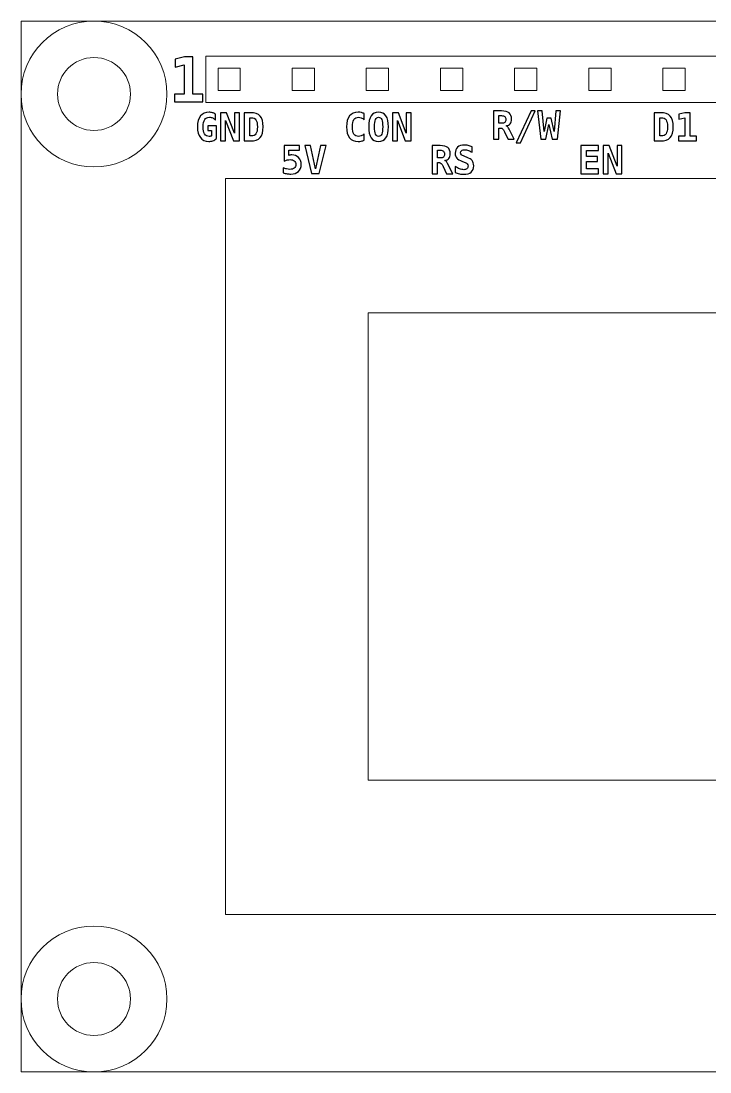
# Model space of a CAD drawing. Header units: centimetres. Extents: x -14.5 to -6.5, y -17.23 to -12.71.
# Drawn here: x -14.5 to -12.14, y -16.65 to -13.05 of the extents above; entities that cross this region are included whole.
import ezdxf

# ---------------------------------------------------------------- set-up
doc = ezdxf.new("R2010")
doc.units = ezdxf.units.CM
doc.header["$MEASUREMENT"] = 0
doc.layers.add('Layer 1', color=7, linetype='Continuous')

msp = doc.modelspace()

# ---------------------------------------------------------------- linework, layer by layer
at = {"layer": 'Layer 1', "color": 7, "lineweight": 20}
for points in [[(-14.50001, -13.05), (-14.50001, -13.05), (-6.50001, -13.05), (-6.50001, -13.05), (-6.50001, -13.05), (-6.50001, -13.05), (-6.50001, -16.65), (-6.50001, -16.65), (-6.50001, -16.65), (-6.50001, -16.65), (-14.50001, -16.65), (-14.50001, -16.65), (-14.50001, -16.65), (-14.50001, -16.65), (-14.50001, -13.05), (-14.50001, -13.05)], [(-14.25001, -13.175), (-14.18116, -13.175), (-14.12501, -13.23115), (-14.12501, -13.3), (-14.12501, -13.3), (-14.12501, -13.36885), (-14.18116, -13.425), (-14.25001, -13.425), (-14.25001, -13.425), (-14.31886, -13.425), (-14.37501, -13.36885), (-14.37501, -13.3), (-14.37501, -13.3), (-14.37501, -13.23115), (-14.31886, -13.175), (-14.25001, -13.175)], [(-14.25001, -16.275), (-14.18116, -16.275), (-14.12501, -16.33115), (-14.12501, -16.4), (-14.12501, -16.4), (-14.12501, -16.46885), (-14.18116, -16.525), (-14.25001, -16.525), (-14.25001, -16.525), (-14.31886, -16.525), (-14.37501, -16.46885), (-14.37501, -16.4), (-14.37501, -16.4), (-14.37501, -16.33115), (-14.31886, -16.275), (-14.25001, -16.275)]]:
    msp.add_open_spline(points, degree=3, knots=[0, 0, 0, 0, 0.25, 0.25, 0.25, 0.25, 0.5, 0.5, 0.5, 0.5, 0.75, 0.75, 0.75, 0.75, 1, 1, 1, 1], dxfattribs=at)
at = {"layer": 'Layer 1', "lineweight": 20}
for points in [[(-14.25001, -13.05), (-14.11232, -13.05), (-14.00001, -13.16231), (-14.00001, -13.3), (-14.00001, -13.3), (-14.00001, -13.43769), (-14.11232, -13.55), (-14.25001, -13.55), (-14.25001, -13.55), (-14.3877, -13.55), (-14.50001, -13.43769), (-14.50001, -13.3), (-14.50001, -13.3), (-14.50001, -13.16231), (-14.3877, -13.05), (-14.25001, -13.05)], [(-14.25001, -13.175), (-14.18116, -13.175), (-14.12501, -13.23115), (-14.12501, -13.3), (-14.12501, -13.3), (-14.12501, -13.36885), (-14.18116, -13.425), (-14.25001, -13.425), (-14.25001, -13.425), (-14.31886, -13.425), (-14.37501, -13.36885), (-14.37501, -13.3), (-14.37501, -13.3), (-14.37501, -13.23115), (-14.31886, -13.175), (-14.25001, -13.175)], [(-13.86638, -13.32937), (-13.86638, -13.32937), (-9.89763, -13.32937), (-9.89763, -13.32937), (-9.89763, -13.32937), (-9.89763, -13.32937), (-9.89763, -13.17062), (-9.89763, -13.17062), (-9.89763, -13.17062), (-9.89763, -13.17062), (-13.86638, -13.17062), (-13.86638, -13.17062), (-13.86638, -13.17062), (-13.86638, -13.17062), (-13.86638, -13.32937), (-13.86638, -13.32937)], [(-13.8251, -13.28809), (-13.8251, -13.28809), (-13.7489, -13.28809), (-13.7489, -13.28809), (-13.7489, -13.28809), (-13.7489, -13.28809), (-13.7489, -13.21189), (-13.7489, -13.21189), (-13.7489, -13.21189), (-13.7489, -13.21189), (-13.8251, -13.21189), (-13.8251, -13.21189), (-13.8251, -13.21189), (-13.8251, -13.21189), (-13.8251, -13.28809), (-13.8251, -13.28809)], [(-13.5711, -13.28809), (-13.5711, -13.28809), (-13.4949, -13.28809), (-13.4949, -13.28809), (-13.4949, -13.28809), (-13.4949, -13.28809), (-13.4949, -13.21189), (-13.4949, -13.21189), (-13.4949, -13.21189), (-13.4949, -13.21189), (-13.5711, -13.21189), (-13.5711, -13.21189), (-13.5711, -13.21189), (-13.5711, -13.21189), (-13.5711, -13.28809), (-13.5711, -13.28809)], [(-13.3171, -13.28809), (-13.3171, -13.28809), (-13.2409, -13.28809), (-13.2409, -13.28809), (-13.2409, -13.28809), (-13.2409, -13.28809), (-13.2409, -13.21189), (-13.2409, -13.21189), (-13.2409, -13.21189), (-13.2409, -13.21189), (-13.3171, -13.21189), (-13.3171, -13.21189), (-13.3171, -13.21189), (-13.3171, -13.21189), (-13.3171, -13.28809), (-13.3171, -13.28809)], [(-13.0631, -13.28809), (-13.0631, -13.28809), (-12.9869, -13.28809), (-12.9869, -13.28809), (-12.9869, -13.28809), (-12.9869, -13.28809), (-12.9869, -13.21189), (-12.9869, -13.21189), (-12.9869, -13.21189), (-12.9869, -13.21189), (-13.0631, -13.21189), (-13.0631, -13.21189), (-13.0631, -13.21189), (-13.0631, -13.21189), (-13.0631, -13.28809), (-13.0631, -13.28809)], [(-12.8091, -13.28809), (-12.8091, -13.28809), (-12.7329, -13.28809), (-12.7329, -13.28809), (-12.7329, -13.28809), (-12.7329, -13.28809), (-12.7329, -13.21189), (-12.7329, -13.21189), (-12.7329, -13.21189), (-12.7329, -13.21189), (-12.8091, -13.21189), (-12.8091, -13.21189), (-12.8091, -13.21189), (-12.8091, -13.21189), (-12.8091, -13.28809), (-12.8091, -13.28809)], [(-12.5551, -13.28809), (-12.5551, -13.28809), (-12.4789, -13.28809), (-12.4789, -13.28809), (-12.4789, -13.28809), (-12.4789, -13.28809), (-12.4789, -13.21189), (-12.4789, -13.21189), (-12.4789, -13.21189), (-12.4789, -13.21189), (-12.5551, -13.21189), (-12.5551, -13.21189), (-12.5551, -13.21189), (-12.5551, -13.21189), (-12.5551, -13.28809), (-12.5551, -13.28809)], [(-12.3011, -13.28809), (-12.3011, -13.28809), (-12.2249, -13.28809), (-12.2249, -13.28809), (-12.2249, -13.28809), (-12.2249, -13.28809), (-12.2249, -13.21189), (-12.2249, -13.21189), (-12.2249, -13.21189), (-12.2249, -13.21189), (-12.3011, -13.21189), (-12.3011, -13.21189), (-12.3011, -13.21189), (-12.3011, -13.21189), (-12.3011, -13.28809), (-12.3011, -13.28809)], [(-13.80001, -13.59), (-13.80001, -13.59), (-7.20001, -13.59), (-7.20001, -13.59), (-7.20001, -13.59), (-7.20001, -13.59), (-7.20001, -16.11), (-7.20001, -16.11), (-7.20001, -16.11), (-7.20001, -16.11), (-13.80001, -16.11), (-13.80001, -16.11), (-13.80001, -16.11), (-13.80001, -16.11), (-13.80001, -13.59), (-13.80001, -13.59)], [(-13.31051, -14.05), (-13.31051, -14.05), (-7.68951, -14.05), (-7.68951, -14.05), (-7.68951, -14.05), (-7.68951, -14.05), (-7.68951, -15.65), (-7.68951, -15.65), (-7.68951, -15.65), (-7.68951, -15.65), (-13.31051, -15.65), (-13.31051, -15.65), (-13.31051, -15.65), (-13.31051, -15.65), (-13.31051, -14.05), (-13.31051, -14.05)], [(-14.25001, -16.15), (-14.11232, -16.15), (-14.00001, -16.26231), (-14.00001, -16.4), (-14.00001, -16.4), (-14.00001, -16.53769), (-14.11232, -16.65), (-14.25001, -16.65), (-14.25001, -16.65), (-14.3877, -16.65), (-14.50001, -16.53769), (-14.50001, -16.4), (-14.50001, -16.4), (-14.50001, -16.26231), (-14.3877, -16.15), (-14.25001, -16.15)], [(-14.25001, -16.275), (-14.18116, -16.275), (-14.12501, -16.33115), (-14.12501, -16.4), (-14.12501, -16.4), (-14.12501, -16.46885), (-14.18116, -16.525), (-14.25001, -16.525), (-14.25001, -16.525), (-14.31886, -16.525), (-14.37501, -16.46885), (-14.37501, -16.4), (-14.37501, -16.4), (-14.37501, -16.33115), (-14.31886, -16.275), (-14.25001, -16.275)]]:
    msp.add_open_spline(points, degree=3, knots=[0, 0, 0, 0, 0.25, 0.25, 0.25, 0.25, 0.5, 0.5, 0.5, 0.5, 0.75, 0.75, 0.75, 0.75, 1, 1, 1, 1], dxfattribs=at)
at = {"layer": 'Layer 1'}
msp.add_open_spline([(-13.97465, -13.30001), (-13.97465, -13.30001), (-13.94054, -13.30001), (-13.94054, -13.30001), (-13.94054, -13.30001), (-13.94054, -13.30001), (-13.94054, -13.19986), (-13.94054, -13.19986), (-13.94054, -13.19986), (-13.94054, -13.19986), (-13.97225, -13.20773), (-13.97225, -13.20773), (-13.97225, -13.20773), (-13.97225, -13.20773), (-13.97225, -13.18024), (-13.97225, -13.18024), (-13.97225, -13.18024), (-13.97225, -13.18024), (-13.94033, -13.17259), (-13.94033, -13.17259), (-13.94033, -13.17259), (-13.94033, -13.17259), (-13.91087, -13.17259), (-13.91087, -13.17259), (-13.91087, -13.17259), (-13.91087, -13.17259), (-13.91087, -13.30001), (-13.91087, -13.30001), (-13.91087, -13.30001), (-13.91087, -13.30001), (-13.87676, -13.30001), (-13.87676, -13.30001), (-13.87676, -13.30001), (-13.87676, -13.30001), (-13.87676, -13.32689), (-13.87676, -13.32689), (-13.87676, -13.32689), (-13.87676, -13.32689), (-13.97465, -13.32689), (-13.97465, -13.32689), (-13.97465, -13.32689), (-13.97465, -13.32689), (-13.97465, -13.30001), (-13.97465, -13.30001)], degree=3, knots=[0, 0, 0, 0, 0.0909091, 0.0909091, 0.0909091, 0.0909091, 0.1818182, 0.1818182, 0.1818182, 0.1818182, 0.2727273, 0.2727273, 0.2727273, 0.2727273, 0.3636364, 0.3636364, 0.3636364, 0.3636364, 0.4545455, 0.4545455, 0.4545455, 0.4545455, 0.5454545, 0.5454545, 0.5454545, 0.5454545, 0.6363636, 0.6363636, 0.6363636, 0.6363636, 0.7272727, 0.7272727, 0.7272727, 0.7272727, 0.8181818, 0.8181818, 0.8181818, 0.8181818, 0.9090909, 0.9090909, 0.9090909, 0.9090909, 1, 1, 1, 1], dxfattribs=at)
at = {"layer": 'Layer 1', "color": 250}
for points, knots in [([(-13.84716, -13.4432), (-13.84716, -13.4432), (-13.84716, -13.42481), (-13.84716, -13.42481), (-13.84716, -13.42481), (-13.84716, -13.42481), (-13.86021, -13.42481), (-13.86021, -13.42481), (-13.86021, -13.42481), (-13.86021, -13.42481), (-13.86021, -13.40878), (-13.86021, -13.40878), (-13.86021, -13.40878), (-13.86021, -13.40878), (-13.83049, -13.40878), (-13.83049, -13.40878), (-13.83049, -13.40878), (-13.83049, -13.40878), (-13.83049, -13.45297), (-13.83049, -13.45297), (-13.83049, -13.45297), (-13.83415, -13.4561), (-13.83818, -13.45848), (-13.84259, -13.46009), (-13.84259, -13.46009), (-13.84702, -13.4617), (-13.85174, -13.46251), (-13.85677, -13.46251), (-13.85677, -13.46251), (-13.86927, -13.46251), (-13.87891, -13.45817), (-13.88572, -13.44951), (-13.88572, -13.44951), (-13.89253, -13.44082), (-13.89593, -13.42849), (-13.89593, -13.41251), (-13.89593, -13.41251), (-13.89593, -13.39628), (-13.89249, -13.38389), (-13.88563, -13.37531), (-13.88563, -13.37531), (-13.87875, -13.36674), (-13.86883, -13.36246), (-13.85587, -13.36246), (-13.85587, -13.36246), (-13.85199, -13.36246), (-13.84819, -13.36301), (-13.84444, -13.36411), (-13.84444, -13.36411), (-13.8407, -13.36519), (-13.83717, -13.36678), (-13.83391, -13.36885), (-13.83391, -13.36885), (-13.83391, -13.36885), (-13.83391, -13.38998), (-13.83391, -13.38998), (-13.83391, -13.38998), (-13.83657, -13.38654), (-13.83964, -13.38393), (-13.84312, -13.38219), (-13.84312, -13.38219), (-13.84658, -13.38045), (-13.85038, -13.37957), (-13.85452, -13.37957), (-13.85452, -13.37957), (-13.86175, -13.37957), (-13.86718, -13.3823), (-13.87075, -13.38775), (-13.87075, -13.38775), (-13.87432, -13.39319), (-13.87611, -13.40144), (-13.87611, -13.41251), (-13.87611, -13.41251), (-13.87611, -13.42325), (-13.87439, -13.4314), (-13.87095, -13.437), (-13.87095, -13.437), (-13.86749, -13.4426), (-13.86248, -13.4454), (-13.85589, -13.4454), (-13.85589, -13.4454), (-13.8539, -13.4454), (-13.85218, -13.44523), (-13.85071, -13.44485), (-13.85071, -13.44485), (-13.84925, -13.4445), (-13.84806, -13.44395), (-13.84716, -13.4432)], [0, 0, 0, 0, 0.0454545, 0.0454545, 0.0454545, 0.0454545, 0.0909091, 0.0909091, 0.0909091, 0.0909091, 0.1363636, 0.1363636, 0.1363636, 0.1363636, 0.1818182, 0.1818182, 0.1818182, 0.1818182, 0.2272727, 0.2272727, 0.2272727, 0.2272727, 0.2727273, 0.2727273, 0.2727273, 0.2727273, 0.3181818, 0.3181818, 0.3181818, 0.3181818, 0.3636364, 0.3636364, 0.3636364, 0.3636364, 0.4090909, 0.4090909, 0.4090909, 0.4090909, 0.4545455, 0.4545455, 0.4545455, 0.4545455, 0.5, 0.5, 0.5, 0.5, 0.5454545, 0.5454545, 0.5454545, 0.5454545, 0.5909091, 0.5909091, 0.5909091, 0.5909091, 0.6363636, 0.6363636, 0.6363636, 0.6363636, 0.6818182, 0.6818182, 0.6818182, 0.6818182, 0.7272727, 0.7272727, 0.7272727, 0.7272727, 0.7727273, 0.7727273, 0.7727273, 0.7727273, 0.8181818, 0.8181818, 0.8181818, 0.8181818, 0.8636364, 0.8636364, 0.8636364, 0.8636364, 0.9090909, 0.9090909, 0.9090909, 0.9090909, 0.9545455, 0.9545455, 0.9545455, 0.9545455, 1, 1, 1, 1]), ([(-13.81616, -13.3642), (-13.81616, -13.3642), (-13.79567, -13.3642), (-13.79567, -13.3642), (-13.79567, -13.3642), (-13.79567, -13.3642), (-13.76882, -13.43429), (-13.76882, -13.43429), (-13.76882, -13.43429), (-13.76882, -13.43429), (-13.76882, -13.3642), (-13.76882, -13.3642), (-13.76882, -13.3642), (-13.76882, -13.3642), (-13.75202, -13.3642), (-13.75202, -13.3642), (-13.75202, -13.3642), (-13.75202, -13.3642), (-13.75202, -13.46064), (-13.75202, -13.46064), (-13.75202, -13.46064), (-13.75202, -13.46064), (-13.77237, -13.46064), (-13.77237, -13.46064), (-13.77237, -13.46064), (-13.77237, -13.46064), (-13.79935, -13.39055), (-13.79935, -13.39055), (-13.79935, -13.39055), (-13.79935, -13.39055), (-13.79935, -13.46064), (-13.79935, -13.46064), (-13.79935, -13.46064), (-13.79935, -13.46064), (-13.81616, -13.46064), (-13.81616, -13.46064), (-13.81616, -13.46064), (-13.81616, -13.46064), (-13.81616, -13.3642), (-13.81616, -13.3642)], [0, 0, 0, 0, 0.1, 0.1, 0.1, 0.1, 0.2, 0.2, 0.2, 0.2, 0.3, 0.3, 0.3, 0.3, 0.4, 0.4, 0.4, 0.4, 0.5, 0.5, 0.5, 0.5, 0.6, 0.6, 0.6, 0.6, 0.7, 0.7, 0.7, 0.7, 0.8, 0.8, 0.8, 0.8, 0.9, 0.9, 0.9, 0.9, 1, 1, 1, 1]), ([(-13.73537, -13.3642), (-13.73537, -13.3642), (-13.71495, -13.3642), (-13.71495, -13.3642), (-13.71495, -13.3642), (-13.69921, -13.3642), (-13.68785, -13.36795), (-13.68093, -13.37547), (-13.68093, -13.37547), (-13.67399, -13.38299), (-13.67052, -13.39527), (-13.67052, -13.41233), (-13.67052, -13.41233), (-13.67052, -13.42942), (-13.67399, -13.44174), (-13.68093, -13.44931), (-13.68093, -13.44931), (-13.68785, -13.45687), (-13.69921, -13.46064), (-13.71495, -13.46064), (-13.71495, -13.46064), (-13.71495, -13.46064), (-13.73537, -13.46064), (-13.73537, -13.46064), (-13.73537, -13.46064), (-13.73537, -13.46064), (-13.73537, -13.3642), (-13.73537, -13.3642)], [0, 0, 0, 0, 0.1428571, 0.1428571, 0.1428571, 0.1428571, 0.2857143, 0.2857143, 0.2857143, 0.2857143, 0.4285714, 0.4285714, 0.4285714, 0.4285714, 0.5714286, 0.5714286, 0.5714286, 0.5714286, 0.7142857, 0.7142857, 0.7142857, 0.7142857, 0.8571429, 0.8571429, 0.8571429, 0.8571429, 1, 1, 1, 1]), ([(-13.71632, -13.38138), (-13.71632, -13.38138), (-13.71632, -13.44346), (-13.71632, -13.44346), (-13.71632, -13.44346), (-13.71632, -13.44346), (-13.71116, -13.44346), (-13.71116, -13.44346), (-13.71116, -13.44346), (-13.70366, -13.44346), (-13.69831, -13.44111), (-13.69513, -13.43639), (-13.69513, -13.43639), (-13.69193, -13.43167), (-13.69035, -13.42364), (-13.69035, -13.41233), (-13.69035, -13.41233), (-13.69035, -13.40109), (-13.69193, -13.39311), (-13.69513, -13.38841), (-13.69513, -13.38841), (-13.69831, -13.38371), (-13.70366, -13.38138), (-13.71116, -13.38138), (-13.71116, -13.38138), (-13.71116, -13.38138), (-13.71632, -13.38138), (-13.71632, -13.38138)], [0, 0, 0, 0, 0.1428571, 0.1428571, 0.1428571, 0.1428571, 0.2857143, 0.2857143, 0.2857143, 0.2857143, 0.4285714, 0.4285714, 0.4285714, 0.4285714, 0.5714286, 0.5714286, 0.5714286, 0.5714286, 0.7142857, 0.7142857, 0.7142857, 0.7142857, 0.8571429, 0.8571429, 0.8571429, 0.8571429, 1, 1, 1, 1]), ([(-13.32473, -13.45786), (-13.32775, -13.45941), (-13.33091, -13.46057), (-13.33424, -13.46135), (-13.33424, -13.46135), (-13.33754, -13.46212), (-13.34103, -13.46251), (-13.34469, -13.46251), (-13.34469, -13.46251), (-13.3577, -13.46251), (-13.36764, -13.45824), (-13.37447, -13.44966), (-13.37447, -13.44966), (-13.38133, -13.44108), (-13.38475, -13.42871), (-13.38475, -13.41251), (-13.38475, -13.41251), (-13.38475, -13.39628), (-13.38133, -13.38389), (-13.37447, -13.37531), (-13.37447, -13.37531), (-13.36764, -13.36674), (-13.3577, -13.36246), (-13.34469, -13.36246), (-13.34469, -13.36246), (-13.34103, -13.36246), (-13.33752, -13.36286), (-13.33417, -13.36363), (-13.33417, -13.36363), (-13.3308, -13.3644), (-13.32767, -13.36557), (-13.32473, -13.36711), (-13.32473, -13.36711), (-13.32473, -13.36711), (-13.32473, -13.3883), (-13.32473, -13.3883), (-13.32473, -13.3883), (-13.328, -13.38528), (-13.33119, -13.38307), (-13.33426, -13.38166), (-13.33426, -13.38166), (-13.33734, -13.38027), (-13.34052, -13.37957), (-13.3438, -13.37957), (-13.3438, -13.37957), (-13.35077, -13.37957), (-13.35604, -13.38235), (-13.35959, -13.38788), (-13.35959, -13.38788), (-13.36314, -13.39341), (-13.36493, -13.40162), (-13.36493, -13.41251), (-13.36493, -13.41251), (-13.36493, -13.42338), (-13.36314, -13.43156), (-13.35959, -13.43709), (-13.35959, -13.43709), (-13.35604, -13.44263), (-13.35077, -13.4454), (-13.3438, -13.4454), (-13.3438, -13.4454), (-13.34052, -13.4454), (-13.33734, -13.4447), (-13.33426, -13.44331), (-13.33426, -13.44331), (-13.33119, -13.4419), (-13.328, -13.43969), (-13.32473, -13.43667), (-13.32473, -13.43667), (-13.32473, -13.43667), (-13.32473, -13.45786), (-13.32473, -13.45786)], [0, 0, 0, 0, 0.0555556, 0.0555556, 0.0555556, 0.0555556, 0.1111111, 0.1111111, 0.1111111, 0.1111111, 0.1666667, 0.1666667, 0.1666667, 0.1666667, 0.2222222, 0.2222222, 0.2222222, 0.2222222, 0.2777778, 0.2777778, 0.2777778, 0.2777778, 0.3333333, 0.3333333, 0.3333333, 0.3333333, 0.3888889, 0.3888889, 0.3888889, 0.3888889, 0.4444444, 0.4444444, 0.4444444, 0.4444444, 0.5, 0.5, 0.5, 0.5, 0.5555556, 0.5555556, 0.5555556, 0.5555556, 0.6111111, 0.6111111, 0.6111111, 0.6111111, 0.6666667, 0.6666667, 0.6666667, 0.6666667, 0.7222222, 0.7222222, 0.7222222, 0.7222222, 0.7777778, 0.7777778, 0.7777778, 0.7777778, 0.8333333, 0.8333333, 0.8333333, 0.8333333, 0.8888889, 0.8888889, 0.8888889, 0.8888889, 0.9444444, 0.9444444, 0.9444444, 0.9444444, 1, 1, 1, 1]), ([(-13.30897, -13.41251), (-13.30897, -13.39602), (-13.30612, -13.38356), (-13.30041, -13.37511), (-13.30041, -13.37511), (-13.2947, -13.36667), (-13.28628, -13.36246), (-13.27512, -13.36246), (-13.27512, -13.36246), (-13.26392, -13.36246), (-13.25548, -13.36667), (-13.24977, -13.37511), (-13.24977, -13.37511), (-13.24406, -13.38356), (-13.24121, -13.39602), (-13.24121, -13.41251), (-13.24121, -13.41251), (-13.24121, -13.42898), (-13.24406, -13.44141), (-13.24977, -13.44986), (-13.24977, -13.44986), (-13.25548, -13.4583), (-13.26392, -13.46251), (-13.27512, -13.46251), (-13.27512, -13.46251), (-13.28628, -13.46251), (-13.2947, -13.4583), (-13.30041, -13.44986), (-13.30041, -13.44986), (-13.30612, -13.44141), (-13.30897, -13.42898), (-13.30897, -13.41251)], [0, 0, 0, 0, 0.125, 0.125, 0.125, 0.125, 0.25, 0.25, 0.25, 0.25, 0.375, 0.375, 0.375, 0.375, 0.5, 0.5, 0.5, 0.5, 0.625, 0.625, 0.625, 0.625, 0.75, 0.75, 0.75, 0.75, 0.875, 0.875, 0.875, 0.875, 1, 1, 1, 1]), ([(-13.27512, -13.37957), (-13.28, -13.37957), (-13.28355, -13.38217), (-13.28579, -13.38735), (-13.28579, -13.38735), (-13.28802, -13.39255), (-13.28915, -13.40093), (-13.28915, -13.41251), (-13.28915, -13.41251), (-13.28915, -13.42406), (-13.28802, -13.43242), (-13.28579, -13.43762), (-13.28579, -13.43762), (-13.28355, -13.4428), (-13.28, -13.4454), (-13.27512, -13.4454), (-13.27512, -13.4454), (-13.27021, -13.4454), (-13.26663, -13.4428), (-13.26439, -13.43762), (-13.26439, -13.43762), (-13.26216, -13.43242), (-13.26103, -13.42406), (-13.26103, -13.41251), (-13.26103, -13.41251), (-13.26103, -13.40093), (-13.26216, -13.39255), (-13.26439, -13.38735), (-13.26439, -13.38735), (-13.26663, -13.38217), (-13.27021, -13.37957), (-13.27512, -13.37957)], [0, 0, 0, 0, 0.125, 0.125, 0.125, 0.125, 0.25, 0.25, 0.25, 0.25, 0.375, 0.375, 0.375, 0.375, 0.5, 0.5, 0.5, 0.5, 0.625, 0.625, 0.625, 0.625, 0.75, 0.75, 0.75, 0.75, 0.875, 0.875, 0.875, 0.875, 1, 1, 1, 1]), ([(-13.22759, -13.3642), (-13.22759, -13.3642), (-13.2071, -13.3642), (-13.2071, -13.3642), (-13.2071, -13.3642), (-13.2071, -13.3642), (-13.18025, -13.43429), (-13.18025, -13.43429), (-13.18025, -13.43429), (-13.18025, -13.43429), (-13.18025, -13.3642), (-13.18025, -13.3642), (-13.18025, -13.3642), (-13.18025, -13.3642), (-13.16345, -13.3642), (-13.16345, -13.3642), (-13.16345, -13.3642), (-13.16345, -13.3642), (-13.16345, -13.46064), (-13.16345, -13.46064), (-13.16345, -13.46064), (-13.16345, -13.46064), (-13.1838, -13.46064), (-13.1838, -13.46064), (-13.1838, -13.46064), (-13.1838, -13.46064), (-13.21078, -13.39055), (-13.21078, -13.39055), (-13.21078, -13.39055), (-13.21078, -13.39055), (-13.21078, -13.46064), (-13.21078, -13.46064), (-13.21078, -13.46064), (-13.21078, -13.46064), (-13.22759, -13.46064), (-13.22759, -13.46064), (-13.22759, -13.46064), (-13.22759, -13.46064), (-13.22759, -13.3642), (-13.22759, -13.3642)], [0, 0, 0, 0, 0.1, 0.1, 0.1, 0.1, 0.2, 0.2, 0.2, 0.2, 0.3, 0.3, 0.3, 0.3, 0.4, 0.4, 0.4, 0.4, 0.5, 0.5, 0.5, 0.5, 0.6, 0.6, 0.6, 0.6, 0.7, 0.7, 0.7, 0.7, 0.8, 0.8, 0.8, 0.8, 0.9, 0.9, 0.9, 0.9, 1, 1, 1, 1]), ([(-12.83834, -13.40905), (-12.83644, -13.40943), (-12.83479, -13.41033), (-12.8334, -13.41174), (-12.8334, -13.41174), (-12.83199, -13.41313), (-12.83029, -13.41586), (-12.82826, -13.4199), (-12.82826, -13.4199), (-12.82826, -13.4199), (-12.8108, -13.45458), (-12.8108, -13.45458), (-12.8108, -13.45458), (-12.8108, -13.45458), (-12.83175, -13.45458), (-12.83175, -13.45458), (-12.83175, -13.45458), (-12.83175, -13.45458), (-12.84336, -13.43024), (-12.84336, -13.43024), (-12.84336, -13.43024), (-12.84372, -13.42956), (-12.84418, -13.42861), (-12.84473, -13.42739), (-12.84473, -13.42739), (-12.84813, -13.42012), (-12.85214, -13.41648), (-12.85675, -13.41648), (-12.85675, -13.41648), (-12.85675, -13.41648), (-12.86281, -13.41648), (-12.86281, -13.41648), (-12.86281, -13.41648), (-12.86281, -13.41648), (-12.86281, -13.45458), (-12.86281, -13.45458), (-12.86281, -13.45458), (-12.86281, -13.45458), (-12.88186, -13.45458), (-12.88186, -13.45458), (-12.88186, -13.45458), (-12.88186, -13.45458), (-12.88186, -13.35814), (-12.88186, -13.35814), (-12.88186, -13.35814), (-12.88186, -13.35814), (-12.85434, -13.35814), (-12.85434, -13.35814), (-12.85434, -13.35814), (-12.84195, -13.35814), (-12.83305, -13.36035), (-12.82764, -13.36473), (-12.82764, -13.36473), (-12.82224, -13.36912), (-12.81953, -13.37626), (-12.81953, -13.38619), (-12.81953, -13.38619), (-12.81953, -13.3928), (-12.82114, -13.39809), (-12.82438, -13.40202), (-12.82438, -13.40202), (-12.8276, -13.40592), (-12.83225, -13.40828), (-12.83834, -13.40905)], [0, 0, 0, 0, 0.0625, 0.0625, 0.0625, 0.0625, 0.125, 0.125, 0.125, 0.125, 0.1875, 0.1875, 0.1875, 0.1875, 0.25, 0.25, 0.25, 0.25, 0.3125, 0.3125, 0.3125, 0.3125, 0.375, 0.375, 0.375, 0.375, 0.4375, 0.4375, 0.4375, 0.4375, 0.5, 0.5, 0.5, 0.5, 0.5625, 0.5625, 0.5625, 0.5625, 0.625, 0.625, 0.625, 0.625, 0.6875, 0.6875, 0.6875, 0.6875, 0.75, 0.75, 0.75, 0.75, 0.8125, 0.8125, 0.8125, 0.8125, 0.875, 0.875, 0.875, 0.875, 0.9375, 0.9375, 0.9375, 0.9375, 1, 1, 1, 1]), ([(-12.86281, -13.37417), (-12.86281, -13.37417), (-12.86281, -13.40045), (-12.86281, -13.40045), (-12.86281, -13.40045), (-12.86281, -13.40045), (-12.85384, -13.40045), (-12.85384, -13.40045), (-12.85384, -13.40045), (-12.84863, -13.40045), (-12.84489, -13.39944), (-12.84264, -13.39739), (-12.84264, -13.39739), (-12.84037, -13.39534), (-12.83924, -13.39196), (-12.83924, -13.38729), (-12.83924, -13.38729), (-12.83924, -13.38259), (-12.84037, -13.37922), (-12.84259, -13.37721), (-12.84259, -13.37721), (-12.84484, -13.37518), (-12.84859, -13.37417), (-12.85384, -13.37417), (-12.85384, -13.37417), (-12.85384, -13.37417), (-12.86281, -13.37417), (-12.86281, -13.37417)], [0, 0, 0, 0, 0.1428571, 0.1428571, 0.1428571, 0.1428571, 0.2857143, 0.2857143, 0.2857143, 0.2857143, 0.4285714, 0.4285714, 0.4285714, 0.4285714, 0.5714286, 0.5714286, 0.5714286, 0.5714286, 0.7142857, 0.7142857, 0.7142857, 0.7142857, 0.8571429, 0.8571429, 0.8571429, 0.8571429, 1, 1, 1, 1]), ([(-12.75274, -13.35814), (-12.75274, -13.35814), (-12.73848, -13.35814), (-12.73848, -13.35814), (-12.73848, -13.35814), (-12.73848, -13.35814), (-12.78926, -13.46686), (-12.78926, -13.46686), (-12.78926, -13.46686), (-12.78926, -13.46686), (-12.80352, -13.46686), (-12.80352, -13.46686), (-12.80352, -13.46686), (-12.80352, -13.46686), (-12.75274, -13.35814), (-12.75274, -13.35814)], [0, 0, 0, 0, 0.25, 0.25, 0.25, 0.25, 0.5, 0.5, 0.5, 0.5, 0.75, 0.75, 0.75, 0.75, 1, 1, 1, 1]), ([(-12.73118, -13.35814), (-12.73118, -13.35814), (-12.71451, -13.35814), (-12.71451, -13.35814), (-12.71451, -13.35814), (-12.71451, -13.35814), (-12.70761, -13.42894), (-12.70761, -13.42894), (-12.70761, -13.42894), (-12.70761, -13.42894), (-12.69928, -13.38314), (-12.69928, -13.38314), (-12.69928, -13.38314), (-12.69928, -13.38314), (-12.68345, -13.38314), (-12.68345, -13.38314), (-12.68345, -13.38314), (-12.68345, -13.38314), (-12.67377, -13.42894), (-12.67377, -13.42894), (-12.67377, -13.42894), (-12.67377, -13.42894), (-12.66834, -13.35814), (-12.66834, -13.35814), (-12.66834, -13.35814), (-12.66834, -13.35814), (-12.65154, -13.35814), (-12.65154, -13.35814), (-12.65154, -13.35814), (-12.65154, -13.35814), (-12.66265, -13.45458), (-12.66265, -13.45458), (-12.66265, -13.45458), (-12.66265, -13.45458), (-12.6804, -13.45458), (-12.6804, -13.45458), (-12.6804, -13.45458), (-12.6804, -13.45458), (-12.69138, -13.40393), (-12.69138, -13.40393), (-12.69138, -13.40393), (-12.69138, -13.40393), (-12.70166, -13.45458), (-12.70166, -13.45458), (-12.70166, -13.45458), (-12.70166, -13.45458), (-12.7193, -13.45458), (-12.7193, -13.45458), (-12.7193, -13.45458), (-12.7193, -13.45458), (-12.73118, -13.35814), (-12.73118, -13.35814)], [0, 0, 0, 0, 0.0769231, 0.0769231, 0.0769231, 0.0769231, 0.1538462, 0.1538462, 0.1538462, 0.1538462, 0.2307692, 0.2307692, 0.2307692, 0.2307692, 0.3076923, 0.3076923, 0.3076923, 0.3076923, 0.3846154, 0.3846154, 0.3846154, 0.3846154, 0.4615385, 0.4615385, 0.4615385, 0.4615385, 0.5384615, 0.5384615, 0.5384615, 0.5384615, 0.6153846, 0.6153846, 0.6153846, 0.6153846, 0.6923077, 0.6923077, 0.6923077, 0.6923077, 0.7692308, 0.7692308, 0.7692308, 0.7692308, 0.8461538, 0.8461538, 0.8461538, 0.8461538, 0.9230769, 0.9230769, 0.9230769, 0.9230769, 1, 1, 1, 1]), ([(-12.33065, -13.36428), (-12.33065, -13.36428), (-12.31023, -13.36428), (-12.31023, -13.36428), (-12.31023, -13.36428), (-12.29449, -13.36428), (-12.28313, -13.36803), (-12.27621, -13.37555), (-12.27621, -13.37555), (-12.26927, -13.38307), (-12.2658, -13.39535), (-12.2658, -13.41241), (-12.2658, -13.41241), (-12.2658, -13.4295), (-12.26927, -13.44182), (-12.27621, -13.44939), (-12.27621, -13.44939), (-12.28313, -13.45695), (-12.29449, -13.46072), (-12.31023, -13.46072), (-12.31023, -13.46072), (-12.31023, -13.46072), (-12.33065, -13.46072), (-12.33065, -13.46072), (-12.33065, -13.46072), (-12.33065, -13.46072), (-12.33065, -13.36428), (-12.33065, -13.36428)], [0, 0, 0, 0, 0.1428571, 0.1428571, 0.1428571, 0.1428571, 0.2857143, 0.2857143, 0.2857143, 0.2857143, 0.4285714, 0.4285714, 0.4285714, 0.4285714, 0.5714286, 0.5714286, 0.5714286, 0.5714286, 0.7142857, 0.7142857, 0.7142857, 0.7142857, 0.8571429, 0.8571429, 0.8571429, 0.8571429, 1, 1, 1, 1]), ([(-12.3116, -13.38146), (-12.3116, -13.38146), (-12.3116, -13.44354), (-12.3116, -13.44354), (-12.3116, -13.44354), (-12.3116, -13.44354), (-12.30644, -13.44354), (-12.30644, -13.44354), (-12.30644, -13.44354), (-12.29894, -13.44354), (-12.29359, -13.44119), (-12.29041, -13.43647), (-12.29041, -13.43647), (-12.28721, -13.43175), (-12.28563, -13.42372), (-12.28563, -13.41241), (-12.28563, -13.41241), (-12.28563, -13.40117), (-12.28721, -13.39319), (-12.29041, -13.38849), (-12.29041, -13.38849), (-12.29359, -13.38379), (-12.29894, -13.38146), (-12.30644, -13.38146), (-12.30644, -13.38146), (-12.30644, -13.38146), (-12.3116, -13.38146), (-12.3116, -13.38146)], [0, 0, 0, 0, 0.1428571, 0.1428571, 0.1428571, 0.1428571, 0.2857143, 0.2857143, 0.2857143, 0.2857143, 0.4285714, 0.4285714, 0.4285714, 0.4285714, 0.5714286, 0.5714286, 0.5714286, 0.5714286, 0.7142857, 0.7142857, 0.7142857, 0.7142857, 0.8571429, 0.8571429, 0.8571429, 0.8571429, 1, 1, 1, 1]), ([(-12.2477, -13.44392), (-12.2477, -13.44392), (-12.22638, -13.44392), (-12.22638, -13.44392), (-12.22638, -13.44392), (-12.22638, -13.44392), (-12.22638, -13.38132), (-12.22638, -13.38132), (-12.22638, -13.38132), (-12.22638, -13.38132), (-12.2462, -13.38624), (-12.2462, -13.38624), (-12.2462, -13.38624), (-12.2462, -13.38624), (-12.2462, -13.36907), (-12.2462, -13.36907), (-12.2462, -13.36907), (-12.2462, -13.36907), (-12.22625, -13.36428), (-12.22625, -13.36428), (-12.22625, -13.36428), (-12.22625, -13.36428), (-12.20784, -13.36428), (-12.20784, -13.36428), (-12.20784, -13.36428), (-12.20784, -13.36428), (-12.20784, -13.44392), (-12.20784, -13.44392), (-12.20784, -13.44392), (-12.20784, -13.44392), (-12.18652, -13.44392), (-12.18652, -13.44392), (-12.18652, -13.44392), (-12.18652, -13.44392), (-12.18652, -13.46072), (-12.18652, -13.46072), (-12.18652, -13.46072), (-12.18652, -13.46072), (-12.2477, -13.46072), (-12.2477, -13.46072), (-12.2477, -13.46072), (-12.2477, -13.46072), (-12.2477, -13.44392), (-12.2477, -13.44392)], [0, 0, 0, 0, 0.0909091, 0.0909091, 0.0909091, 0.0909091, 0.1818182, 0.1818182, 0.1818182, 0.1818182, 0.2727273, 0.2727273, 0.2727273, 0.2727273, 0.3636364, 0.3636364, 0.3636364, 0.3636364, 0.4545455, 0.4545455, 0.4545455, 0.4545455, 0.5454545, 0.5454545, 0.5454545, 0.5454545, 0.6363636, 0.6363636, 0.6363636, 0.6363636, 0.7272727, 0.7272727, 0.7272727, 0.7272727, 0.8181818, 0.8181818, 0.8181818, 0.8181818, 0.9090909, 0.9090909, 0.9090909, 0.9090909, 1, 1, 1, 1]), ([(-13.59834, -13.47583), (-13.59834, -13.47583), (-13.54596, -13.47583), (-13.54596, -13.47583), (-13.54596, -13.47583), (-13.54596, -13.47583), (-13.54596, -13.49263), (-13.54596, -13.49263), (-13.54596, -13.49263), (-13.54596, -13.49263), (-13.58291, -13.49263), (-13.58291, -13.49263), (-13.58291, -13.49263), (-13.58291, -13.49263), (-13.58291, -13.51051), (-13.58291, -13.51051), (-13.58291, -13.51051), (-13.58137, -13.50992), (-13.57969, -13.50948), (-13.57793, -13.50919), (-13.57793, -13.50919), (-13.57616, -13.5089), (-13.57429, -13.50877), (-13.5723, -13.50877), (-13.5723, -13.50877), (-13.56276, -13.50877), (-13.555, -13.51179), (-13.54904, -13.51781), (-13.54904, -13.51781), (-13.54311, -13.52385), (-13.54014, -13.53168), (-13.54014, -13.54134), (-13.54014, -13.54134), (-13.54014, -13.55146), (-13.54335, -13.55944), (-13.54979, -13.56532), (-13.54979, -13.56532), (-13.55623, -13.57121), (-13.56501, -13.57414), (-13.57612, -13.57414), (-13.57612, -13.57414), (-13.58024, -13.57414), (-13.58443, -13.57379), (-13.58864, -13.57311), (-13.58864, -13.57311), (-13.59285, -13.57242), (-13.59717, -13.57139), (-13.60156, -13.57), (-13.60156, -13.57), (-13.60156, -13.57), (-13.60156, -13.55282), (-13.60156, -13.55282), (-13.60156, -13.55282), (-13.59799, -13.55459), (-13.59431, -13.55591), (-13.59056, -13.55679), (-13.59056, -13.55679), (-13.58679, -13.55767), (-13.583, -13.55811), (-13.5792, -13.55811), (-13.5792, -13.55811), (-13.5725, -13.55811), (-13.56739, -13.55668), (-13.5639, -13.55382), (-13.5639, -13.55382), (-13.56042, -13.55095), (-13.55868, -13.5468), (-13.55868, -13.54134), (-13.55868, -13.54134), (-13.55868, -13.53629), (-13.56042, -13.53225), (-13.56388, -13.52921), (-13.56388, -13.52921), (-13.56734, -13.52619), (-13.57197, -13.52467), (-13.57773, -13.52467), (-13.57773, -13.52467), (-13.58114, -13.52467), (-13.58454, -13.52509), (-13.58798, -13.52592), (-13.58798, -13.52592), (-13.5914, -13.52676), (-13.59486, -13.52804), (-13.59834, -13.52972), (-13.59834, -13.52972), (-13.59834, -13.52972), (-13.59834, -13.47583), (-13.59834, -13.47583)], [0, 0, 0, 0, 0.0454545, 0.0454545, 0.0454545, 0.0454545, 0.0909091, 0.0909091, 0.0909091, 0.0909091, 0.1363636, 0.1363636, 0.1363636, 0.1363636, 0.1818182, 0.1818182, 0.1818182, 0.1818182, 0.2272727, 0.2272727, 0.2272727, 0.2272727, 0.2727273, 0.2727273, 0.2727273, 0.2727273, 0.3181818, 0.3181818, 0.3181818, 0.3181818, 0.3636364, 0.3636364, 0.3636364, 0.3636364, 0.4090909, 0.4090909, 0.4090909, 0.4090909, 0.4545455, 0.4545455, 0.4545455, 0.4545455, 0.5, 0.5, 0.5, 0.5, 0.5454545, 0.5454545, 0.5454545, 0.5454545, 0.5909091, 0.5909091, 0.5909091, 0.5909091, 0.6363636, 0.6363636, 0.6363636, 0.6363636, 0.6818182, 0.6818182, 0.6818182, 0.6818182, 0.7272727, 0.7272727, 0.7272727, 0.7272727, 0.7727273, 0.7727273, 0.7727273, 0.7727273, 0.8181818, 0.8181818, 0.8181818, 0.8181818, 0.8636364, 0.8636364, 0.8636364, 0.8636364, 0.9090909, 0.9090909, 0.9090909, 0.9090909, 0.9545455, 0.9545455, 0.9545455, 0.9545455, 1, 1, 1, 1]), ([(-13.49136, -13.55637), (-13.49136, -13.55637), (-13.47439, -13.47583), (-13.47439, -13.47583), (-13.47439, -13.47583), (-13.47439, -13.47583), (-13.4552, -13.47583), (-13.4552, -13.47583), (-13.4552, -13.47583), (-13.4552, -13.47583), (-13.47813, -13.57227), (-13.47813, -13.57227), (-13.47813, -13.57227), (-13.47813, -13.57227), (-13.50455, -13.57227), (-13.50455, -13.57227), (-13.50455, -13.57227), (-13.50455, -13.57227), (-13.52748, -13.47583), (-13.52748, -13.47583), (-13.52748, -13.47583), (-13.52748, -13.47583), (-13.5083, -13.47583), (-13.5083, -13.47583), (-13.5083, -13.47583), (-13.5083, -13.47583), (-13.49136, -13.55637), (-13.49136, -13.55637)], [0, 0, 0, 0, 0.1428571, 0.1428571, 0.1428571, 0.1428571, 0.2857143, 0.2857143, 0.2857143, 0.2857143, 0.4285714, 0.4285714, 0.4285714, 0.4285714, 0.5714286, 0.5714286, 0.5714286, 0.5714286, 0.7142857, 0.7142857, 0.7142857, 0.7142857, 0.8571429, 0.8571429, 0.8571429, 0.8571429, 1, 1, 1, 1]), ([(-13.04855, -13.52761), (-13.04665, -13.52799), (-13.045, -13.52889), (-13.04361, -13.5303), (-13.04361, -13.5303), (-13.0422, -13.53169), (-13.0405, -13.53442), (-13.03847, -13.53846), (-13.03847, -13.53846), (-13.03847, -13.53846), (-13.02101, -13.57314), (-13.02101, -13.57314), (-13.02101, -13.57314), (-13.02101, -13.57314), (-13.04196, -13.57314), (-13.04196, -13.57314), (-13.04196, -13.57314), (-13.04196, -13.57314), (-13.05357, -13.5488), (-13.05357, -13.5488), (-13.05357, -13.5488), (-13.05393, -13.54812), (-13.05439, -13.54717), (-13.05494, -13.54595), (-13.05494, -13.54595), (-13.05834, -13.53868), (-13.06235, -13.53504), (-13.06696, -13.53504), (-13.06696, -13.53504), (-13.06696, -13.53504), (-13.07302, -13.53504), (-13.07302, -13.53504), (-13.07302, -13.53504), (-13.07302, -13.53504), (-13.07302, -13.57314), (-13.07302, -13.57314), (-13.07302, -13.57314), (-13.07302, -13.57314), (-13.09207, -13.57314), (-13.09207, -13.57314), (-13.09207, -13.57314), (-13.09207, -13.57314), (-13.09207, -13.4767), (-13.09207, -13.4767), (-13.09207, -13.4767), (-13.09207, -13.4767), (-13.06455, -13.4767), (-13.06455, -13.4767), (-13.06455, -13.4767), (-13.05216, -13.4767), (-13.04326, -13.47891), (-13.03785, -13.48329), (-13.03785, -13.48329), (-13.03245, -13.48768), (-13.02974, -13.49482), (-13.02974, -13.50475), (-13.02974, -13.50475), (-13.02974, -13.51136), (-13.03135, -13.51665), (-13.03459, -13.52058), (-13.03459, -13.52058), (-13.03781, -13.52448), (-13.04246, -13.52684), (-13.04855, -13.52761)], [0, 0, 0, 0, 0.0625, 0.0625, 0.0625, 0.0625, 0.125, 0.125, 0.125, 0.125, 0.1875, 0.1875, 0.1875, 0.1875, 0.25, 0.25, 0.25, 0.25, 0.3125, 0.3125, 0.3125, 0.3125, 0.375, 0.375, 0.375, 0.375, 0.4375, 0.4375, 0.4375, 0.4375, 0.5, 0.5, 0.5, 0.5, 0.5625, 0.5625, 0.5625, 0.5625, 0.625, 0.625, 0.625, 0.625, 0.6875, 0.6875, 0.6875, 0.6875, 0.75, 0.75, 0.75, 0.75, 0.8125, 0.8125, 0.8125, 0.8125, 0.875, 0.875, 0.875, 0.875, 0.9375, 0.9375, 0.9375, 0.9375, 1, 1, 1, 1]), ([(-13.07302, -13.49273), (-13.07302, -13.49273), (-13.07302, -13.51901), (-13.07302, -13.51901), (-13.07302, -13.51901), (-13.07302, -13.51901), (-13.06405, -13.51901), (-13.06405, -13.51901), (-13.06405, -13.51901), (-13.05884, -13.51901), (-13.0551, -13.518), (-13.05285, -13.51595), (-13.05285, -13.51595), (-13.05058, -13.5139), (-13.04945, -13.51052), (-13.04945, -13.50585), (-13.04945, -13.50585), (-13.04945, -13.50115), (-13.05058, -13.49778), (-13.0528, -13.49577), (-13.0528, -13.49577), (-13.05505, -13.49374), (-13.0588, -13.49273), (-13.06405, -13.49273), (-13.06405, -13.49273), (-13.06405, -13.49273), (-13.07302, -13.49273), (-13.07302, -13.49273)], [0, 0, 0, 0, 0.1428571, 0.1428571, 0.1428571, 0.1428571, 0.2857143, 0.2857143, 0.2857143, 0.2857143, 0.4285714, 0.4285714, 0.4285714, 0.4285714, 0.5714286, 0.5714286, 0.5714286, 0.5714286, 0.7142857, 0.7142857, 0.7142857, 0.7142857, 0.8571429, 0.8571429, 0.8571429, 0.8571429, 1, 1, 1, 1]), ([(-12.98809, -13.53083), (-12.99768, -13.52717), (-13.00419, -13.52331), (-13.0076, -13.5193), (-13.0076, -13.5193), (-13.011, -13.51526), (-13.0127, -13.50986), (-13.0127, -13.50305), (-13.0127, -13.50305), (-13.0127, -13.49432), (-13.0099, -13.48744), (-13.0043, -13.48246), (-13.0043, -13.48246), (-12.9987, -13.47745), (-12.99102, -13.47496), (-12.98123, -13.47496), (-12.98123, -13.47496), (-12.9768, -13.47496), (-12.97237, -13.47547), (-12.96794, -13.47648), (-12.96794, -13.47648), (-12.96348, -13.47749), (-12.9591, -13.47897), (-12.95475, -13.48096), (-12.95475, -13.48096), (-12.95475, -13.48096), (-12.95475, -13.49956), (-12.95475, -13.49956), (-12.95475, -13.49956), (-12.95885, -13.49668), (-12.963, -13.49449), (-12.96721, -13.49297), (-12.96721, -13.49297), (-12.97144, -13.49147), (-12.97561, -13.49072), (-12.97976, -13.49072), (-12.97976, -13.49072), (-12.98436, -13.49072), (-12.98789, -13.49165), (-12.99034, -13.4935), (-12.99034, -13.4935), (-12.99279, -13.49535), (-12.99402, -13.498), (-12.99402, -13.50144), (-12.99402, -13.50144), (-12.99402, -13.50411), (-12.99312, -13.50631), (-12.99133, -13.50805), (-12.99133, -13.50805), (-12.98954, -13.5098), (-12.98582, -13.51174), (-12.98013, -13.51383), (-12.98013, -13.51383), (-12.98013, -13.51383), (-12.97193, -13.51694), (-12.97193, -13.51694), (-12.97193, -13.51694), (-12.96419, -13.51978), (-12.95848, -13.52355), (-12.95482, -13.52825), (-12.95482, -13.52825), (-12.95116, -13.53295), (-12.94933, -13.53885), (-12.94933, -13.546), (-12.94933, -13.546), (-12.94933, -13.55574), (-12.9522, -13.563), (-12.95795, -13.5678), (-12.95795, -13.5678), (-12.9637, -13.57261), (-12.97239, -13.57501), (-12.98401, -13.57501), (-12.98401, -13.57501), (-12.9888, -13.57501), (-12.99358, -13.57444), (-12.99839, -13.57329), (-12.99839, -13.57329), (-13.00317, -13.57215), (-13.00782, -13.57047), (-13.0123, -13.56822), (-13.0123, -13.56822), (-13.0123, -13.56822), (-13.0123, -13.54851), (-13.0123, -13.54851), (-13.0123, -13.54851), (-13.00723, -13.55213), (-13.00229, -13.55484), (-12.99755, -13.5566), (-12.99755, -13.5566), (-12.99279, -13.55837), (-12.98809, -13.55925), (-12.98344, -13.55925), (-12.98344, -13.55925), (-12.97874, -13.55925), (-12.9751, -13.55819), (-12.97252, -13.55605), (-12.97252, -13.55605), (-12.96994, -13.55391), (-12.96864, -13.55094), (-12.96864, -13.5471), (-12.96864, -13.5471), (-12.96864, -13.54421), (-12.9695, -13.54168), (-12.97122, -13.53952), (-12.97122, -13.53952), (-12.97294, -13.53733), (-12.97543, -13.53561), (-12.97872, -13.53438), (-12.97872, -13.53438), (-12.97872, -13.53438), (-12.98809, -13.53083), (-12.98809, -13.53083)], [0, 0, 0, 0, 0.0357143, 0.0357143, 0.0357143, 0.0357143, 0.0714286, 0.0714286, 0.0714286, 0.0714286, 0.1071429, 0.1071429, 0.1071429, 0.1071429, 0.1428571, 0.1428571, 0.1428571, 0.1428571, 0.1785714, 0.1785714, 0.1785714, 0.1785714, 0.2142857, 0.2142857, 0.2142857, 0.2142857, 0.25, 0.25, 0.25, 0.25, 0.2857143, 0.2857143, 0.2857143, 0.2857143, 0.3214286, 0.3214286, 0.3214286, 0.3214286, 0.3571429, 0.3571429, 0.3571429, 0.3571429, 0.3928571, 0.3928571, 0.3928571, 0.3928571, 0.4285714, 0.4285714, 0.4285714, 0.4285714, 0.4642857, 0.4642857, 0.4642857, 0.4642857, 0.5, 0.5, 0.5, 0.5, 0.5357143, 0.5357143, 0.5357143, 0.5357143, 0.5714286, 0.5714286, 0.5714286, 0.5714286, 0.6071429, 0.6071429, 0.6071429, 0.6071429, 0.6428571, 0.6428571, 0.6428571, 0.6428571, 0.6785714, 0.6785714, 0.6785714, 0.6785714, 0.7142857, 0.7142857, 0.7142857, 0.7142857, 0.75, 0.75, 0.75, 0.75, 0.7857143, 0.7857143, 0.7857143, 0.7857143, 0.8214286, 0.8214286, 0.8214286, 0.8214286, 0.8571429, 0.8571429, 0.8571429, 0.8571429, 0.8928571, 0.8928571, 0.8928571, 0.8928571, 0.9285714, 0.9285714, 0.9285714, 0.9285714, 0.9642857, 0.9642857, 0.9642857, 0.9642857, 1, 1, 1, 1]), ([(-12.52181, -13.57322), (-12.52181, -13.57322), (-12.58189, -13.57322), (-12.58189, -13.57322), (-12.58189, -13.57322), (-12.58189, -13.57322), (-12.58189, -13.47678), (-12.58189, -13.47678), (-12.58189, -13.47678), (-12.58189, -13.47678), (-12.52181, -13.47678), (-12.52181, -13.47678), (-12.52181, -13.47678), (-12.52181, -13.47678), (-12.52181, -13.49358), (-12.52181, -13.49358), (-12.52181, -13.49358), (-12.52181, -13.49358), (-12.56284, -13.49358), (-12.56284, -13.49358), (-12.56284, -13.49358), (-12.56284, -13.49358), (-12.56284, -13.51437), (-12.56284, -13.51437), (-12.56284, -13.51437), (-12.56284, -13.51437), (-12.52569, -13.51437), (-12.52569, -13.51437), (-12.52569, -13.51437), (-12.52569, -13.51437), (-12.52569, -13.53117), (-12.52569, -13.53117), (-12.52569, -13.53117), (-12.52569, -13.53117), (-12.56284, -13.53117), (-12.56284, -13.53117), (-12.56284, -13.53117), (-12.56284, -13.53117), (-12.56284, -13.55642), (-12.56284, -13.55642), (-12.56284, -13.55642), (-12.56284, -13.55642), (-12.52181, -13.55642), (-12.52181, -13.55642), (-12.52181, -13.55642), (-12.52181, -13.55642), (-12.52181, -13.57322), (-12.52181, -13.57322)], [0, 0, 0, 0, 0.0833333, 0.0833333, 0.0833333, 0.0833333, 0.1666667, 0.1666667, 0.1666667, 0.1666667, 0.25, 0.25, 0.25, 0.25, 0.3333333, 0.3333333, 0.3333333, 0.3333333, 0.4166667, 0.4166667, 0.4166667, 0.4166667, 0.5, 0.5, 0.5, 0.5, 0.5833333, 0.5833333, 0.5833333, 0.5833333, 0.6666667, 0.6666667, 0.6666667, 0.6666667, 0.75, 0.75, 0.75, 0.75, 0.8333333, 0.8333333, 0.8333333, 0.8333333, 0.9166667, 0.9166667, 0.9166667, 0.9166667, 1, 1, 1, 1]), ([(-12.50541, -13.47678), (-12.50541, -13.47678), (-12.48492, -13.47678), (-12.48492, -13.47678), (-12.48492, -13.47678), (-12.48492, -13.47678), (-12.45807, -13.54687), (-12.45807, -13.54687), (-12.45807, -13.54687), (-12.45807, -13.54687), (-12.45807, -13.47678), (-12.45807, -13.47678), (-12.45807, -13.47678), (-12.45807, -13.47678), (-12.44127, -13.47678), (-12.44127, -13.47678), (-12.44127, -13.47678), (-12.44127, -13.47678), (-12.44127, -13.57322), (-12.44127, -13.57322), (-12.44127, -13.57322), (-12.44127, -13.57322), (-12.46162, -13.57322), (-12.46162, -13.57322), (-12.46162, -13.57322), (-12.46162, -13.57322), (-12.4886, -13.50313), (-12.4886, -13.50313), (-12.4886, -13.50313), (-12.4886, -13.50313), (-12.4886, -13.57322), (-12.4886, -13.57322), (-12.4886, -13.57322), (-12.4886, -13.57322), (-12.50541, -13.57322), (-12.50541, -13.57322), (-12.50541, -13.57322), (-12.50541, -13.57322), (-12.50541, -13.47678), (-12.50541, -13.47678)], [0, 0, 0, 0, 0.1, 0.1, 0.1, 0.1, 0.2, 0.2, 0.2, 0.2, 0.3, 0.3, 0.3, 0.3, 0.4, 0.4, 0.4, 0.4, 0.5, 0.5, 0.5, 0.5, 0.6, 0.6, 0.6, 0.6, 0.7, 0.7, 0.7, 0.7, 0.8, 0.8, 0.8, 0.8, 0.9, 0.9, 0.9, 0.9, 1, 1, 1, 1])]:
    msp.add_open_spline(points, degree=3, knots=knots, dxfattribs=at)

doc.saveas('drawing.dxf')
